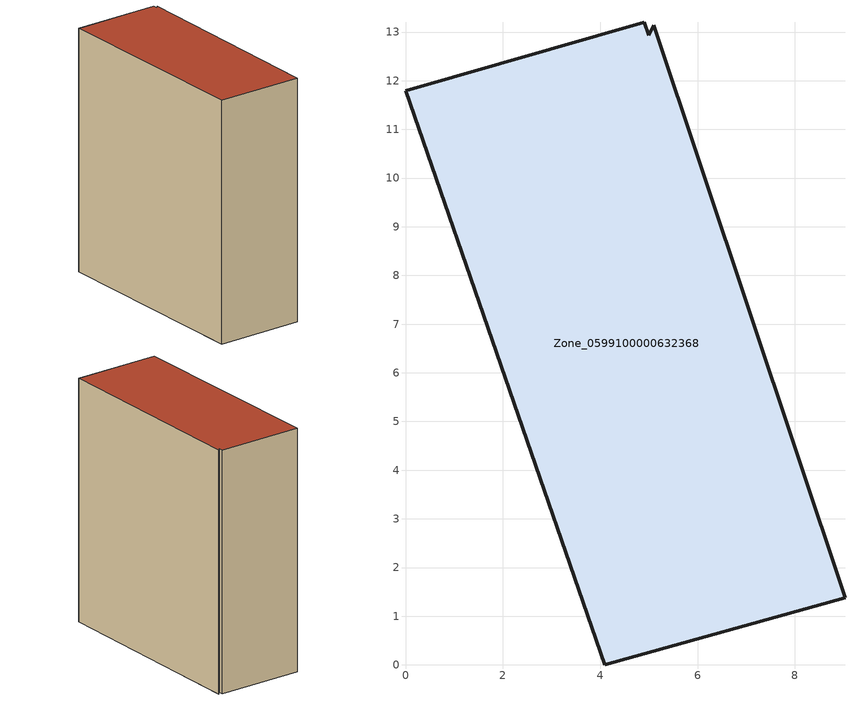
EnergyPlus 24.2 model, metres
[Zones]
Zone_0599100000632368
 floor ground (C_G): 4.1,0 0,11.79 4.91,13.2 5,12.94 5.09,13.14 9.03,1.38 z0
 wall outside (C_F): 4.1,0 9.03,1.38 5.09,13.14 5,12.94 4.91,13.2 0,11.79 4.1,0 z0:14.75
 roof outside (C_R): 0,11.79 4.1,0 9.03,1.38 5.09,13.14 5,12.94 4.91,13.2 z14.75
[BUILDING]
Pand.0599100000632368: North Axis=0; Terrain=City; Loads Convergence Tolerance Value=0.04; Temperature Convergence Tolerance Value=0.4; Solar Distribution=FullExterior; Maximum Number of Warmup Days=25; Minimum Number of Warmup Days=1
[Site:Location]
Rotterdam.The.Hague.AP_ZH_NLD Design_Conditions: Latitude=51.96; Longitude=4.45; Time Zone=1; Elevation=-4.5
[SITE:GROUNDTEMPERATURE:BUILDINGSURFACE]
18, 18, 18, 18, 18, 18, 18, 18, 18, 18, 18, 18
[MATERIAL] Thermal Absorptance=0.9; Solar Absorptance=0.7; Visible Absorptance=0.7
Name | Roughness | Thickness | Conductivity | Density | Specific Heat
G.TI.1946 | MediumSmooth | 0.15 | 1 | 540 | 1210
F.TI.1946 | Rough | 0.3 | 0.857143 | 1920 | 840
R.TI.1946 | MediumRough | 0.2 | 0.1 | 1500 | 1000
[CONSTRUCTION]
C_G: G.TI.1946
C_F: F.TI.1946
C_R: R.TI.1946
[ZONE]
Zone_0599100000632368: Type=1; Multiplier=1; Ceiling Height=Autocalculate; Volume=Autocalculate; Floor Area=autocalculate; Part of Total Floor Area=Yes
[ZONEINFILTRATION:DESIGNFLOWRATE]
Infil_Zone_0599100000632368: Zone or ZoneList or Space or SpaceList=Zone_0599100000632368; Schedule=AlwaysOn; Design Flow Rate Calculation Method=Flow/Area; Flow Rate per Floor Area=0.003; Constant Term Coefficient=1; Temperature Term Coefficient=0; Velocity Term Coefficient=0; Velocity Squared Term Coefficient=0
[HVACTEMPLATE:ZONE:IDEALLOADSAIRSYSTEM]
Zone_0599100000632368: Maximum Heating Supply Air Temperature=50; Minimum Cooling Supply Air Temperature=13; Maximum Heating Supply Air Humidity Ratio=0.0156; Minimum Cooling Supply Air Humidity Ratio=0.0077; Heating Limit=NoLimit; Cooling Limit=NoLimit; Dehumidification Control Type=ConstantSensibleHeatRatio; Cooling Sensible Heat Ratio=0.7; Dehumidification Setpoint=60; Humidification Control Type=None; Humidification Setpoint=30; Outdoor Air Method=None; Outdoor Air Flow Rate per Person=0.00944; Outdoor Air Flow Rate per Zone Floor Area=0; Outdoor Air Flow Rate per Zone=0; Demand Controlled Ventilation Type=None; Outdoor Air Economizer Type=NoEconomizer; Heat Recovery Type=None; Sensible Heat Recovery Effectiveness=0.7; Latent Heat Recovery Effectiveness=0.65
[ZONECONTROL:THERMOSTAT]
ThermostatControl_Zone_0599100000632368: Zone or ZoneList=Zone_0599100000632368; Control Type Schedule=DualSetpointControlType; Control 1=Thermostat_Zone_0599100000632368; Temperature Difference Between Cutout And Setpoint=0
[THERMOSTATSETPOINT:DUALSETPOINT]
Thermostat_Zone_0599100000632368: Heating Setpoint Temperature Schedule=HeatingSetpoint_Zone_0599100000632368; Cooling Setpoint Temperature Schedule=CoolingSetpoint_Zone_0599100000632368
[SCHEDULE:COMPACT]
HeatingSetpoint_Zone_0599100000632368: Through: 12/31, For: AllDays, Until: 24:00, 21
CoolingSetpoint_Zone_0599100000632368: Through: 12/31, For: AllDays, Until: 24:00, 24
DualSetpointControlType: Through: 12/31, For: AllDays, Until: 24:00, 4
AlwaysOn: Through: 12/31, For: AllDays, Until: 24:00, 1
